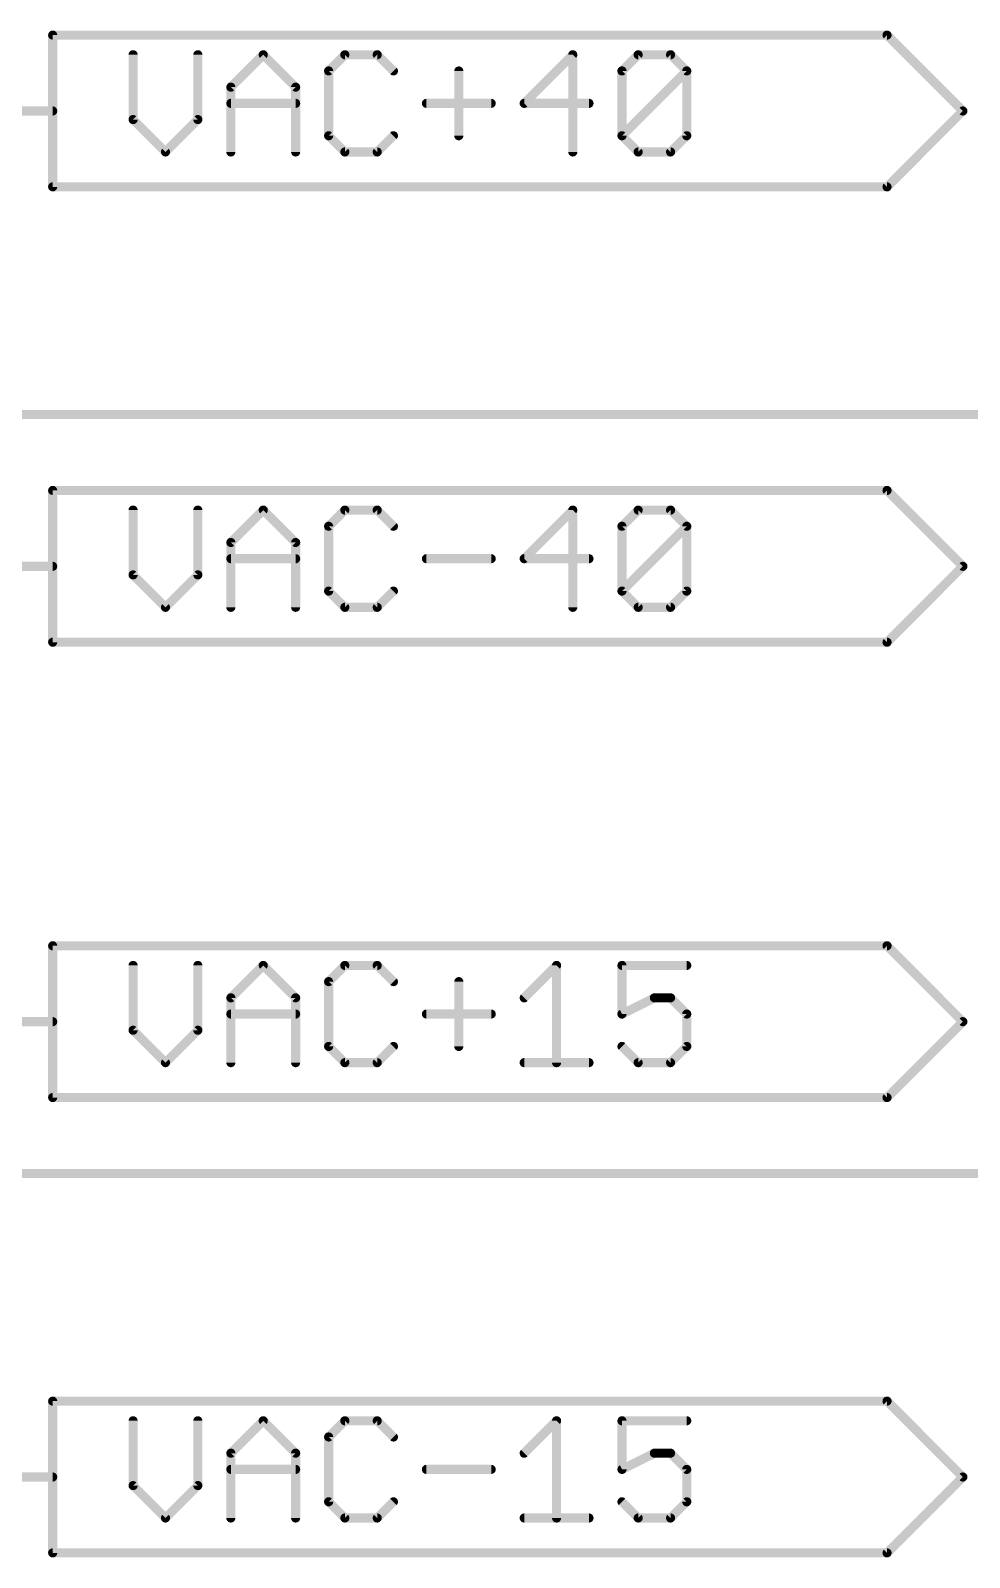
# Model space of a CAD drawing. Extents: x -40 to 215, y -109 to 87.
# Drawn here: x 182.51 to 198.23, y 36.75 to 62.31 of the extents above; entities that cross this region are included whole.
import ezdxf

# ---------------------------------------------------------------- set-up
doc = ezdxf.new("R2010")
doc.units = 0
for name, color, linetype in [('91', 94, 'CONTINUOUS'), ('94', 14, 'CONTINUOUS'), ('96', 251, 'CONTINUOUS')]:
    doc.layers.add(name, color=color, linetype=linetype)

msp = doc.modelspace()

# ---------------------------------------------------------------- linework, layer by layer
at = {"layer": '91', "const_width": 0.1524}
for points in [[(182.88, 60.96), (177.8, 60.96)], [(175.26, 55.88), (200.66, 55.88)], [(182.88, 53.34), (177.8, 53.34)], [(182.88, 45.72), (177.8, 45.72)], [(200.66, 43.18), (175.26, 43.18)], [(182.88, 38.1), (177.8, 38.1)]]:
    msp.add_lwpolyline(points, dxfattribs=at)
at = {"layer": '91', "const_width": 0.0762}
for points in [[(182.88, 60.9219, 1), (182.88, 60.9981)], [(182.88, 53.3019, 1), (182.88, 53.3781)], [(182.88, 45.6819, 1), (182.88, 45.7581)], [(182.88, 38.0619, 1), (182.88, 38.1381)]]:
    msp.add_lwpolyline(points, format="xyb", dxfattribs=at)
at = {"layer": '94', "const_width": 0.1524}
for points in [[(196.85, 62.23), (182.88, 62.23)], [(182.88, 62.23), (182.88, 59.69)], [(198.12, 60.96), (196.85, 62.23)], [(198.12, 60.96), (196.85, 59.69)], [(182.88, 59.69), (196.85, 59.69)], [(196.85, 54.61), (182.88, 54.61)], [(182.88, 54.61), (182.88, 52.07)], [(198.12, 53.34), (196.85, 54.61)], [(198.12, 53.34), (196.85, 52.07)], [(182.88, 52.07), (196.85, 52.07)], [(196.85, 46.99), (182.88, 46.99)], [(182.88, 46.99), (182.88, 44.45)], [(198.12, 45.72), (196.85, 46.99)], [(198.12, 45.72), (196.85, 44.45)], [(182.88, 44.45), (196.85, 44.45)], [(196.85, 39.37), (182.88, 39.37)], [(182.88, 39.37), (182.88, 36.83)], [(198.12, 38.1), (196.85, 39.37)], [(198.12, 38.1), (196.85, 36.83)], [(182.88, 36.83), (196.85, 36.83)]]:
    msp.add_lwpolyline(points, dxfattribs=at)
at = {"layer": '94', "const_width": 0.0762}
for points in [[(182.88, 62.2681, 1), (182.88, 62.1919)], [(182.9181, 62.23, 1), (182.8419, 62.23)], [(196.8769, 62.2569, 1), (196.8231, 62.2031)], [(196.85, 62.1919, 1), (196.85, 62.2681)], [(198.1469, 60.9331, 1), (198.0931, 60.9869)], [(198.0931, 60.9331, 1), (198.1469, 60.9869)], [(182.88, 59.7281, 1), (182.88, 59.6519)], [(182.8419, 59.69, 1), (182.9181, 59.69)], [(196.8231, 59.7169, 1), (196.8769, 59.6631)], [(196.85, 59.6519, 1), (196.85, 59.7281)], [(182.88, 54.6481, 1), (182.88, 54.5719)], [(182.9181, 54.61, 1), (182.8419, 54.61)], [(196.8769, 54.6369, 1), (196.8231, 54.5831)], [(196.85, 54.5719, 1), (196.85, 54.6481)], [(198.1469, 53.3131, 1), (198.0931, 53.3669)], [(198.0931, 53.3131, 1), (198.1469, 53.3669)], [(182.88, 52.1081, 1), (182.88, 52.0319)], [(196.8231, 52.0969, 1), (196.8769, 52.0431)], [(196.85, 52.0319, 1), (196.85, 52.1081)], [(182.8419, 52.07, 1), (182.9181, 52.07)], [(182.88, 47.0281, 1), (182.88, 46.9519)], [(182.9181, 46.99, 1), (182.8419, 46.99)], [(196.8769, 47.0169, 1), (196.8231, 46.9631)], [(196.85, 46.9519, 1), (196.85, 47.0281)], [(198.1469, 45.6931, 1), (198.0931, 45.7469)], [(198.0931, 45.6931, 1), (198.1469, 45.7469)], [(182.88, 44.4881, 1), (182.88, 44.4119)], [(182.8419, 44.45, 1), (182.9181, 44.45)], [(196.8231, 44.4769, 1), (196.8769, 44.4231)], [(196.85, 44.4119, 1), (196.85, 44.4881)], [(182.88, 39.4081, 1), (182.88, 39.3319)], [(182.9181, 39.37, 1), (182.8419, 39.37)], [(196.8769, 39.3969, 1), (196.8231, 39.3431)], [(196.85, 39.3319, 1), (196.85, 39.4081)], [(198.1469, 38.0731, 1), (198.0931, 38.1269)], [(198.0931, 38.0731, 1), (198.1469, 38.1269)], [(182.88, 36.8681, 1), (182.88, 36.7919)], [(182.8419, 36.83, 1), (182.9181, 36.83)], [(196.8231, 36.8569, 1), (196.8769, 36.8031)], [(196.85, 36.7919, 1), (196.85, 36.8681)]]:
    msp.add_lwpolyline(points, format="xyb", dxfattribs=at)
at = {"layer": '96', "const_width": 0.1524}
for points in [[(184.2262, 61.9012), (184.2262, 60.8165)], [(185.3109, 60.8165), (185.3109, 61.9012)], [(185.8634, 61.3589), (186.4057, 61.9012)], [(186.4057, 61.9012), (186.948, 61.3589)], [(187.7717, 61.9012), (187.5005, 61.63)], [(188.314, 61.9012), (187.7717, 61.9012)], [(188.5852, 61.63), (188.314, 61.9012)], [(191.5883, 61.9012), (190.7748, 61.0877)], [(191.5883, 60.2742), (191.5883, 61.9012)], [(192.412, 61.63), (192.6831, 61.9012)], [(192.6831, 61.9012), (193.2255, 61.9012)], [(193.2255, 61.9012), (193.4966, 61.63)], [(187.5005, 61.63), (187.5005, 60.5454)], [(189.68, 61.63), (189.68, 60.5454)], [(192.412, 60.5454), (192.412, 61.63)], [(192.412, 60.5454), (193.4966, 61.63)], [(193.4966, 61.63), (193.4966, 60.5454)], [(185.8634, 60.2742), (185.8634, 61.3589)], [(186.948, 61.3589), (186.948, 60.2742)], [(185.8634, 61.0877), (186.948, 61.0877)], [(189.1377, 61.0877), (190.2223, 61.0877)], [(190.7748, 61.0877), (191.8595, 61.0877)], [(184.2262, 60.8165), (184.7685, 60.2742)], [(184.7685, 60.2742), (185.3109, 60.8165)], [(187.5005, 60.5454), (187.7717, 60.2742)], [(188.314, 60.2742), (188.5852, 60.5454)], [(192.6831, 60.2742), (192.412, 60.5454)], [(193.4966, 60.5454), (193.2255, 60.2742)], [(187.7717, 60.2742), (188.314, 60.2742)], [(193.2255, 60.2742), (192.6831, 60.2742)], [(184.2262, 54.2812), (184.2262, 53.1965)], [(185.3109, 53.1965), (185.3109, 54.2812)], [(185.8634, 53.7389), (186.4057, 54.2812)], [(186.4057, 54.2812), (186.948, 53.7389)], [(187.7717, 54.2812), (187.5005, 54.01)], [(188.314, 54.2812), (187.7717, 54.2812)], [(188.5852, 54.01), (188.314, 54.2812)], [(191.5883, 54.2812), (190.7748, 53.4677)], [(191.5883, 52.6542), (191.5883, 54.2812)], [(192.412, 54.01), (192.6831, 54.2812)], [(192.6831, 54.2812), (193.2255, 54.2812)], [(193.2255, 54.2812), (193.4966, 54.01)], [(187.5005, 54.01), (187.5005, 52.9254)], [(192.412, 52.9254), (192.412, 54.01)], [(192.412, 52.9254), (193.4966, 54.01)], [(193.4966, 54.01), (193.4966, 52.9254)], [(185.8634, 52.6542), (185.8634, 53.7389)], [(186.948, 53.7389), (186.948, 52.6542)], [(185.8634, 53.4677), (186.948, 53.4677)], [(189.1377, 53.4677), (190.2223, 53.4677)], [(190.7748, 53.4677), (191.8595, 53.4677)], [(184.2262, 53.1965), (184.7685, 52.6542)], [(184.7685, 52.6542), (185.3109, 53.1965)], [(187.5005, 52.9254), (187.7717, 52.6542)], [(188.314, 52.6542), (188.5852, 52.9254)], [(192.6831, 52.6542), (192.412, 52.9254)], [(193.4966, 52.9254), (193.2255, 52.6542)], [(187.7717, 52.6542), (188.314, 52.6542)], [(193.2255, 52.6542), (192.6831, 52.6542)], [(184.2262, 46.6612), (184.2262, 45.5765)], [(185.3109, 45.5765), (185.3109, 46.6612)], [(185.8634, 46.1189), (186.4057, 46.6612)], [(186.4057, 46.6612), (186.948, 46.1189)], [(187.7717, 46.6612), (187.5005, 46.39)], [(188.314, 46.6612), (187.7717, 46.6612)], [(188.5852, 46.39), (188.314, 46.6612)], [(190.7748, 46.1189), (191.3172, 46.6612)], [(191.3172, 46.6612), (191.3172, 45.0342)], [(193.4966, 46.6612), (192.412, 46.6612)], [(192.412, 46.6612), (192.412, 45.8477)], [(187.5005, 46.39), (187.5005, 45.3054)], [(189.68, 46.39), (189.68, 45.3054)], [(185.8634, 45.0342), (185.8634, 46.1189)], [(186.948, 46.1189), (186.948, 45.0342)], [(192.412, 45.8477), (192.9543, 46.1189)], [(192.9543, 46.1189), (193.2255, 46.1189)], [(193.2255, 46.1189), (193.4966, 45.8477)], [(185.8634, 45.8477), (186.948, 45.8477)], [(189.1377, 45.8477), (190.2223, 45.8477)], [(193.4966, 45.8477), (193.4966, 45.3054)], [(184.2262, 45.5765), (184.7685, 45.0342)], [(184.7685, 45.0342), (185.3109, 45.5765)], [(187.5005, 45.3054), (187.7717, 45.0342)], [(188.314, 45.0342), (188.5852, 45.3054)], [(192.6831, 45.0342), (192.412, 45.3054)], [(193.4966, 45.3054), (193.2255, 45.0342)], [(187.7717, 45.0342), (188.314, 45.0342)], [(190.7748, 45.0342), (191.8595, 45.0342)], [(193.2255, 45.0342), (192.6831, 45.0342)], [(184.2262, 39.0412), (184.2262, 37.9565)], [(185.3109, 37.9565), (185.3109, 39.0412)], [(185.8634, 38.4989), (186.4057, 39.0412)], [(186.4057, 39.0412), (186.948, 38.4989)], [(187.7717, 39.0412), (187.5005, 38.77)], [(188.314, 39.0412), (187.7717, 39.0412)], [(188.5852, 38.77), (188.314, 39.0412)], [(190.7748, 38.4989), (191.3172, 39.0412)], [(191.3172, 39.0412), (191.3172, 37.4142)], [(193.4966, 39.0412), (192.412, 39.0412)], [(192.412, 39.0412), (192.412, 38.2277)], [(187.5005, 38.77), (187.5005, 37.6854)], [(185.8634, 37.4142), (185.8634, 38.4989)], [(186.948, 38.4989), (186.948, 37.4142)], [(192.412, 38.2277), (192.9543, 38.4989)], [(192.9543, 38.4989), (193.2255, 38.4989)], [(193.2255, 38.4989), (193.4966, 38.2277)], [(185.8634, 38.2277), (186.948, 38.2277)], [(189.1377, 38.2277), (190.2223, 38.2277)], [(193.4966, 38.2277), (193.4966, 37.6854)], [(184.2262, 37.9565), (184.7685, 37.4142)], [(184.7685, 37.4142), (185.3109, 37.9565)], [(187.5005, 37.6854), (187.7717, 37.4142)], [(188.314, 37.4142), (188.5852, 37.6854)], [(192.6831, 37.4142), (192.412, 37.6854)], [(193.4966, 37.6854), (193.2255, 37.4142)], [(187.7717, 37.4142), (188.314, 37.4142)], [(190.7748, 37.4142), (191.8595, 37.4142)], [(193.2255, 37.4142), (192.6831, 37.4142)]]:
    msp.add_lwpolyline(points, dxfattribs=at)
at = {"layer": '96', "const_width": 0.0762}
for points in [[(184.2643, 61.9012, 1), (184.1881, 61.9012)], [(185.349, 61.9012, 1), (185.2728, 61.9012)], [(186.4326, 61.9281, 1), (186.3787, 61.8742)], [(186.4326, 61.8742, 1), (186.3787, 61.9281)], [(187.7717, 61.9393, 1), (187.7717, 61.8631)], [(187.7986, 61.8742, 1), (187.7447, 61.9281)], [(188.3409, 61.9281, 1), (188.2871, 61.8742)], [(188.314, 61.8631, 1), (188.314, 61.9393)], [(191.6264, 61.9012, 1), (191.5502, 61.9012)], [(191.6153, 61.8742, 1), (191.5614, 61.9281)], [(192.6831, 61.9393, 1), (192.6831, 61.8631)], [(192.7101, 61.8742, 1), (192.6562, 61.9281)], [(193.2524, 61.9281, 1), (193.1985, 61.8742)], [(193.2255, 61.8631, 1), (193.2255, 61.9393)], [(187.5386, 61.63, 1), (187.4624, 61.63)], [(187.4736, 61.657, 1), (187.5275, 61.6031)], [(188.5582, 61.6031, 1), (188.6121, 61.657)], [(189.7181, 61.63, 1), (189.6419, 61.63)], [(192.385, 61.657, 1), (192.4389, 61.6031)], [(192.4501, 61.63, 1), (192.3739, 61.63)], [(193.5347, 61.63, 1), (193.4585, 61.63)], [(193.5236, 61.6031, 1), (193.4697, 61.657)], [(193.4697, 61.6031, 1), (193.5236, 61.657)], [(185.8364, 61.3858, 1), (185.8903, 61.3319)], [(185.9015, 61.3589, 1), (185.8253, 61.3589)], [(186.9861, 61.3589, 1), (186.9099, 61.3589)], [(186.9211, 61.3319, 1), (186.975, 61.3858)], [(185.8634, 61.1258, 1), (185.8634, 61.0496)], [(186.948, 61.0496, 1), (186.948, 61.1258)], [(189.1377, 61.1258, 1), (189.1377, 61.0496)], [(190.2223, 61.0496, 1), (190.2223, 61.1258)], [(190.7748, 61.1258, 1), (190.7748, 61.0496)], [(190.7479, 61.1146, 1), (190.8018, 61.0608)], [(191.8595, 61.0496, 1), (191.8595, 61.1258)], [(184.2531, 60.8435, 1), (184.1993, 60.7896)], [(184.1881, 60.8165, 1), (184.2643, 60.8165)], [(185.2728, 60.8165, 1), (185.349, 60.8165)], [(185.3378, 60.7896, 1), (185.2839, 60.8435)], [(187.5275, 60.5723, 1), (187.4736, 60.5184)], [(187.4624, 60.5454, 1), (187.5386, 60.5454)], [(188.6121, 60.5184, 1), (188.5582, 60.5723)], [(189.6419, 60.5454, 1), (189.7181, 60.5454)], [(192.4389, 60.5723, 1), (192.385, 60.5184)], [(192.385, 60.5723, 1), (192.4389, 60.5184)], [(192.3739, 60.5454, 1), (192.4501, 60.5454)], [(193.4585, 60.5454, 1), (193.5347, 60.5454)], [(193.5236, 60.5184, 1), (193.4697, 60.5723)], [(184.7416, 60.3011, 1), (184.7955, 60.2473)], [(184.7416, 60.2473, 1), (184.7955, 60.3011)], [(185.8253, 60.2742, 1), (185.9015, 60.2742)], [(186.9099, 60.2742, 1), (186.9861, 60.2742)], [(187.7717, 60.3123, 1), (187.7717, 60.2361)], [(187.7447, 60.2473, 1), (187.7986, 60.3011)], [(188.2871, 60.3011, 1), (188.3409, 60.2473)], [(188.314, 60.2361, 1), (188.314, 60.3123)], [(191.5502, 60.2742, 1), (191.6264, 60.2742)], [(192.6831, 60.3123, 1), (192.6831, 60.2361)], [(192.6562, 60.2473, 1), (192.7101, 60.3011)], [(193.1985, 60.3011, 1), (193.2524, 60.2473)], [(193.2255, 60.2361, 1), (193.2255, 60.3123)], [(184.2643, 54.2812, 1), (184.1881, 54.2812)], [(185.349, 54.2812, 1), (185.2728, 54.2812)], [(186.4326, 54.3081, 1), (186.3787, 54.2542)], [(186.4326, 54.2542, 1), (186.3787, 54.3081)], [(187.7717, 54.3193, 1), (187.7717, 54.2431)], [(187.7986, 54.2542, 1), (187.7447, 54.3081)], [(188.3409, 54.3081, 1), (188.2871, 54.2542)], [(188.314, 54.2431, 1), (188.314, 54.3193)], [(191.6264, 54.2812, 1), (191.5502, 54.2812)], [(191.6153, 54.2542, 1), (191.5614, 54.3081)], [(192.6831, 54.3193, 1), (192.6831, 54.2431)], [(192.7101, 54.2542, 1), (192.6562, 54.3081)], [(193.2524, 54.3081, 1), (193.1985, 54.2542)], [(193.2255, 54.2431, 1), (193.2255, 54.3193)], [(187.5386, 54.01, 1), (187.4624, 54.01)], [(187.4736, 54.037, 1), (187.5275, 53.9831)], [(188.5582, 53.9831, 1), (188.6121, 54.037)], [(192.385, 54.037, 1), (192.4389, 53.9831)], [(192.4501, 54.01, 1), (192.3739, 54.01)], [(193.5347, 54.01, 1), (193.4585, 54.01)], [(193.5236, 53.9831, 1), (193.4697, 54.037)], [(193.4697, 53.9831, 1), (193.5236, 54.037)], [(185.8364, 53.7658, 1), (185.8903, 53.7119)], [(185.9015, 53.7389, 1), (185.8253, 53.7389)], [(186.9861, 53.7389, 1), (186.9099, 53.7389)], [(186.9211, 53.7119, 1), (186.975, 53.7658)], [(185.8634, 53.5058, 1), (185.8634, 53.4296)], [(186.948, 53.4296, 1), (186.948, 53.5058)], [(189.1377, 53.5058, 1), (189.1377, 53.4296)], [(190.2223, 53.4296, 1), (190.2223, 53.5058)], [(190.7748, 53.5058, 1), (190.7748, 53.4296)], [(190.7479, 53.4946, 1), (190.8018, 53.4408)], [(191.8595, 53.4296, 1), (191.8595, 53.5058)], [(184.2531, 53.2235, 1), (184.1993, 53.1696)], [(184.1881, 53.1965, 1), (184.2643, 53.1965)], [(185.2728, 53.1965, 1), (185.349, 53.1965)], [(185.3378, 53.1696, 1), (185.2839, 53.2235)], [(187.5275, 52.9523, 1), (187.4736, 52.8984)], [(187.4624, 52.9254, 1), (187.5386, 52.9254)], [(188.6121, 52.8984, 1), (188.5582, 52.9523)], [(192.4389, 52.9523, 1), (192.385, 52.8984)], [(192.385, 52.9523, 1), (192.4389, 52.8984)], [(192.3739, 52.9254, 1), (192.4501, 52.9254)], [(193.4585, 52.9254, 1), (193.5347, 52.9254)], [(193.5236, 52.8984, 1), (193.4697, 52.9523)], [(184.7416, 52.6811, 1), (184.7955, 52.6273)], [(184.7416, 52.6273, 1), (184.7955, 52.6811)], [(185.8253, 52.6542, 1), (185.9015, 52.6542)], [(186.9099, 52.6542, 1), (186.9861, 52.6542)], [(187.7717, 52.6923, 1), (187.7717, 52.6161)], [(187.7447, 52.6273, 1), (187.7986, 52.6811)], [(188.2871, 52.6811, 1), (188.3409, 52.6273)], [(188.314, 52.6161, 1), (188.314, 52.6923)], [(191.5502, 52.6542, 1), (191.6264, 52.6542)], [(192.6831, 52.6923, 1), (192.6831, 52.6161)], [(192.6562, 52.6273, 1), (192.7101, 52.6811)], [(193.1985, 52.6811, 1), (193.2524, 52.6273)], [(193.2255, 52.6161, 1), (193.2255, 52.6923)], [(184.2643, 46.6612, 1), (184.1881, 46.6612)], [(185.349, 46.6612, 1), (185.2728, 46.6612)], [(186.4326, 46.6881, 1), (186.3787, 46.6342)], [(186.4326, 46.6342, 1), (186.3787, 46.6881)], [(187.7717, 46.6993, 1), (187.7717, 46.6231)], [(187.7986, 46.6342, 1), (187.7447, 46.6881)], [(188.3409, 46.6881, 1), (188.2871, 46.6342)], [(188.314, 46.6231, 1), (188.314, 46.6993)], [(191.3553, 46.6612, 1), (191.2791, 46.6612)], [(191.3441, 46.6342, 1), (191.2902, 46.6881)], [(192.412, 46.6993, 1), (192.412, 46.6231)], [(192.4501, 46.6612, 1), (192.3739, 46.6612)], [(193.4966, 46.6231, 1), (193.4966, 46.6993)], [(187.5386, 46.39, 1), (187.4624, 46.39)], [(187.4736, 46.417, 1), (187.5275, 46.3631)], [(188.5582, 46.3631, 1), (188.6121, 46.417)], [(189.7181, 46.39, 1), (189.6419, 46.39)], [(185.8364, 46.1458, 1), (185.8903, 46.0919)], [(185.9015, 46.1189, 1), (185.8253, 46.1189)], [(186.9861, 46.1189, 1), (186.9099, 46.1189)], [(186.9211, 46.0919, 1), (186.975, 46.1458)], [(190.7479, 46.1458, 1), (190.8018, 46.0919)], [(192.9543, 46.157, 1), (192.9543, 46.0808)], [(192.9713, 46.0848, 1), (192.9373, 46.1529)], [(193.2524, 46.1458, 1), (193.1985, 46.0919)], [(193.2255, 46.0808, 1), (193.2255, 46.157)], [(185.8634, 45.8858, 1), (185.8634, 45.8096)], [(186.948, 45.8096, 1), (186.948, 45.8858)], [(189.1377, 45.8858, 1), (189.1377, 45.8096)], [(190.2223, 45.8096, 1), (190.2223, 45.8858)], [(192.3949, 45.8818, 1), (192.429, 45.8136)], [(192.3739, 45.8477, 1), (192.4501, 45.8477)], [(193.5347, 45.8477, 1), (193.4585, 45.8477)], [(193.4697, 45.8208, 1), (193.5236, 45.8746)], [(184.2531, 45.6035, 1), (184.1993, 45.5496)], [(184.1881, 45.5765, 1), (184.2643, 45.5765)], [(185.2728, 45.5765, 1), (185.349, 45.5765)], [(185.3378, 45.5496, 1), (185.2839, 45.6035)], [(187.5275, 45.3323, 1), (187.4736, 45.2784)], [(187.4624, 45.3054, 1), (187.5386, 45.3054)], [(188.6121, 45.2784, 1), (188.5582, 45.3323)], [(189.6419, 45.3054, 1), (189.7181, 45.3054)], [(192.4389, 45.3323, 1), (192.385, 45.2784)], [(193.4585, 45.3054, 1), (193.5347, 45.3054)], [(193.5236, 45.2784, 1), (193.4697, 45.3323)], [(184.7416, 45.0611, 1), (184.7955, 45.0073)], [(184.7416, 45.0073, 1), (184.7955, 45.0611)], [(185.8253, 45.0342, 1), (185.9015, 45.0342)], [(186.9099, 45.0342, 1), (186.9861, 45.0342)], [(187.7717, 45.0723, 1), (187.7717, 44.9961)], [(187.7447, 45.0073, 1), (187.7986, 45.0611)], [(188.2871, 45.0611, 1), (188.3409, 45.0073)], [(188.314, 44.9961, 1), (188.314, 45.0723)], [(190.7748, 45.0723, 1), (190.7748, 44.9961)], [(191.2791, 45.0342, 1), (191.3553, 45.0342)], [(191.8595, 44.9961, 1), (191.8595, 45.0723)], [(192.6831, 45.0723, 1), (192.6831, 44.9961)], [(192.6562, 45.0073, 1), (192.7101, 45.0611)], [(193.1985, 45.0611, 1), (193.2524, 45.0073)], [(193.2255, 44.9961, 1), (193.2255, 45.0723)], [(184.2643, 39.0412, 1), (184.1881, 39.0412)], [(185.349, 39.0412, 1), (185.2728, 39.0412)], [(186.4326, 39.0681, 1), (186.3787, 39.0142)], [(186.4326, 39.0142, 1), (186.3787, 39.0681)], [(187.7717, 39.0793, 1), (187.7717, 39.0031)], [(187.7986, 39.0142, 1), (187.7447, 39.0681)], [(188.3409, 39.0681, 1), (188.2871, 39.0142)], [(188.314, 39.0031, 1), (188.314, 39.0793)], [(191.3553, 39.0412, 1), (191.2791, 39.0412)], [(191.3441, 39.0142, 1), (191.2902, 39.0681)], [(192.412, 39.0793, 1), (192.412, 39.0031)], [(192.4501, 39.0412, 1), (192.3739, 39.0412)], [(193.4966, 39.0031, 1), (193.4966, 39.0793)], [(187.5386, 38.77, 1), (187.4624, 38.77)], [(187.4736, 38.797, 1), (187.5275, 38.7431)], [(188.5582, 38.7431, 1), (188.6121, 38.797)], [(185.8364, 38.5258, 1), (185.8903, 38.4719)], [(185.9015, 38.4989, 1), (185.8253, 38.4989)], [(186.9861, 38.4989, 1), (186.9099, 38.4989)], [(186.9211, 38.4719, 1), (186.975, 38.5258)], [(190.7479, 38.5258, 1), (190.8018, 38.4719)], [(192.9543, 38.537, 1), (192.9543, 38.4608)], [(192.9713, 38.4648, 1), (192.9373, 38.5329)], [(193.2524, 38.5258, 1), (193.1985, 38.4719)], [(193.2255, 38.4608, 1), (193.2255, 38.537)], [(185.8634, 38.2658, 1), (185.8634, 38.1896)], [(186.948, 38.1896, 1), (186.948, 38.2658)], [(189.1377, 38.2658, 1), (189.1377, 38.1896)], [(190.2223, 38.1896, 1), (190.2223, 38.2658)], [(192.3949, 38.2618, 1), (192.429, 38.1936)], [(192.3739, 38.2277, 1), (192.4501, 38.2277)], [(193.5347, 38.2277, 1), (193.4585, 38.2277)], [(193.4697, 38.2008, 1), (193.5236, 38.2546)], [(184.2531, 37.9835, 1), (184.1993, 37.9296)], [(184.1881, 37.9565, 1), (184.2643, 37.9565)], [(185.2728, 37.9565, 1), (185.349, 37.9565)], [(185.3378, 37.9296, 1), (185.2839, 37.9835)], [(187.5275, 37.7123, 1), (187.4736, 37.6584)], [(187.4624, 37.6854, 1), (187.5386, 37.6854)], [(188.6121, 37.6584, 1), (188.5582, 37.7123)], [(192.4389, 37.7123, 1), (192.385, 37.6584)], [(193.4585, 37.6854, 1), (193.5347, 37.6854)], [(193.5236, 37.6584, 1), (193.4697, 37.7123)], [(184.7416, 37.4411, 1), (184.7955, 37.3873)], [(184.7416, 37.3873, 1), (184.7955, 37.4411)], [(185.8253, 37.4142, 1), (185.9015, 37.4142)], [(186.9099, 37.4142, 1), (186.9861, 37.4142)], [(187.7717, 37.4523, 1), (187.7717, 37.3761)], [(187.7447, 37.3873, 1), (187.7986, 37.4411)], [(188.2871, 37.4411, 1), (188.3409, 37.3873)], [(188.314, 37.3761, 1), (188.314, 37.4523)], [(190.7748, 37.4523, 1), (190.7748, 37.3761)], [(191.2791, 37.4142, 1), (191.3553, 37.4142)], [(191.8595, 37.3761, 1), (191.8595, 37.4523)], [(192.6831, 37.4523, 1), (192.6831, 37.3761)], [(192.6562, 37.3873, 1), (192.7101, 37.4411)], [(193.1985, 37.4411, 1), (193.2524, 37.3873)], [(193.2255, 37.3761, 1), (193.2255, 37.4523)]]:
    msp.add_lwpolyline(points, format="xyb", dxfattribs=at)

doc.saveas('drawing.dxf')
